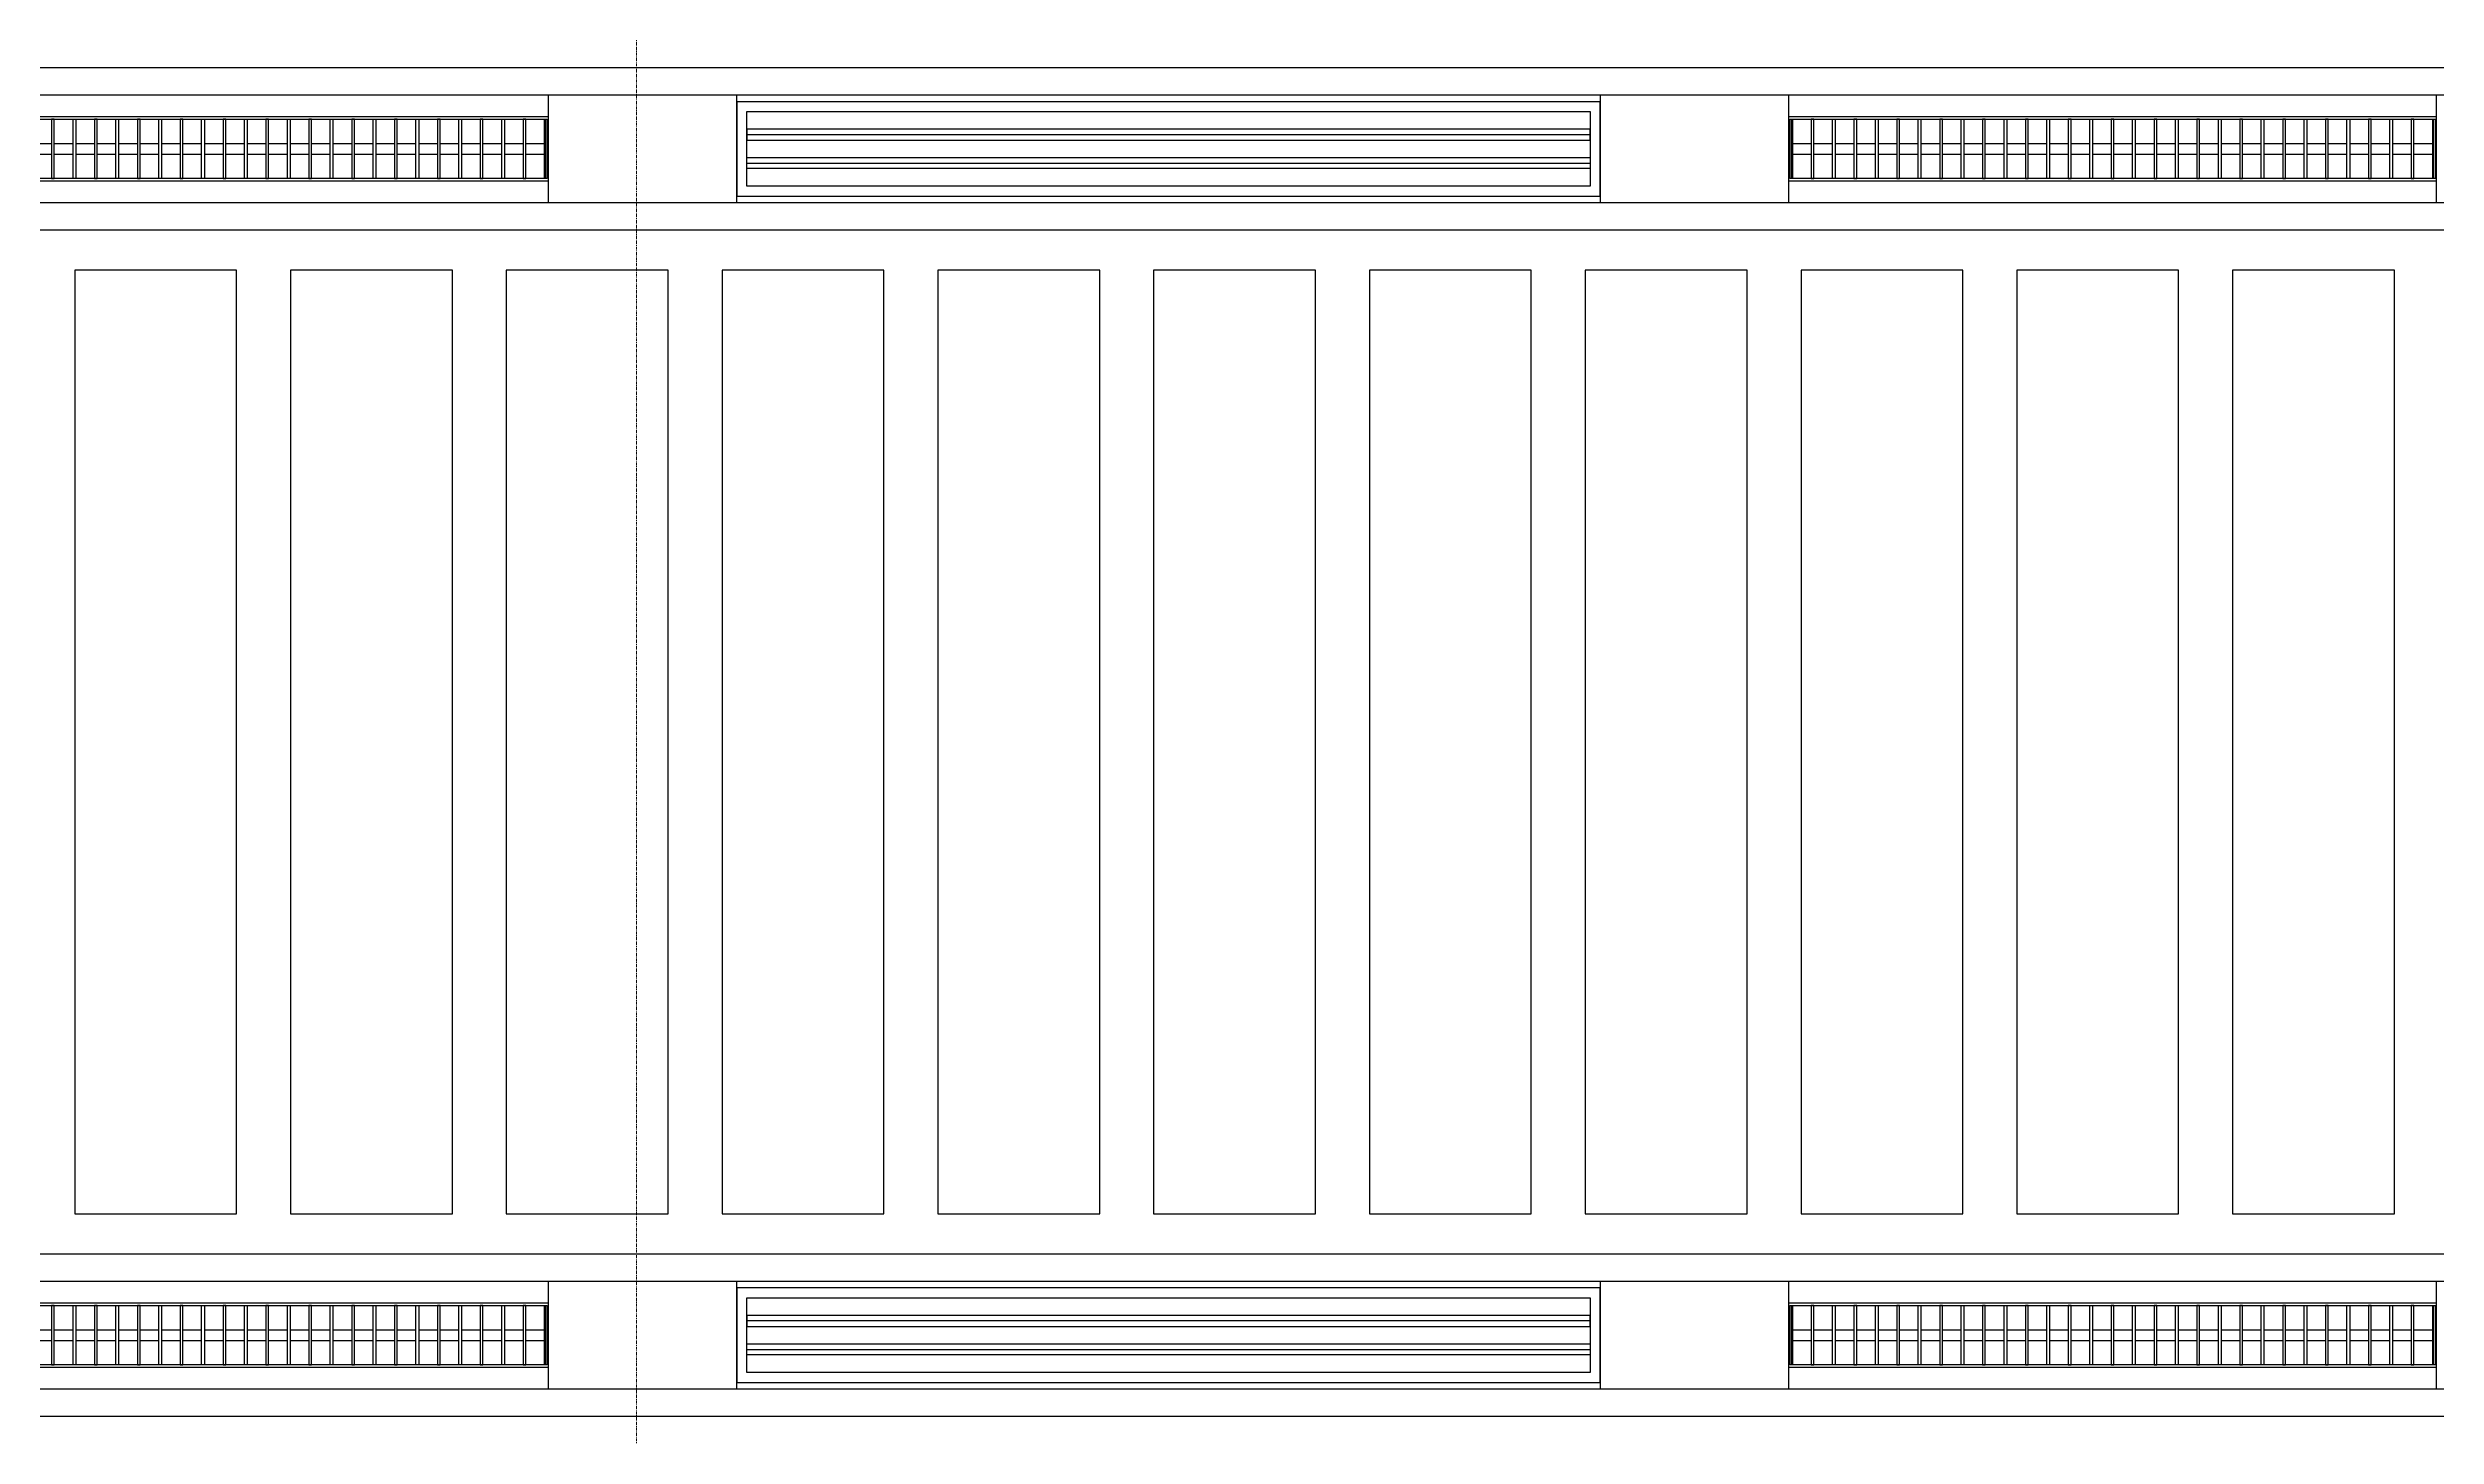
# Model space of a CAD drawing. Header units: millimetres. Extents: x -726012 to -647389, y -20772 to 18805.
# Drawn here: x -711574 to -707146, y -1318 to 1257 of the extents above; entities that cross this region are included whole.
import ezdxf
from ezdxf.enums import TextEntityAlignment as Align
from ezdxf.xclip import XClip

# ---------------------------------------------------------------- set-up
doc = ezdxf.new("R2010")
doc.units = ezdxf.units.MM
doc.header["$XCLIPFRAME"] = 0
doc.linetypes.add('DPA_Grid _ Level 100', pattern=[10, 5.5, -1.6, 1.3, -1.6])
for name, color, linetype in [('000 - WIPEOUT', 250, 'Continuous'), ('001 - ASCESSORIES', 251, 'Continuous'), ('A04_TUBE SERIES', 2, 'Continuous'), ('A11_ALU.SOLID SHEET', 2, 'Continuous')]:
    doc.layers.add(name, color=color, linetype=linetype)
doc.layers.add('008 - LIGHTING', color=1, linetype='Continuous', lineweight=9)
doc.layers.add('S-GRID', color=251, linetype='Continuous', lineweight=9)

# ---------------------------------------------------------------- blocks, each defined once
blk = doc.blocks.new('*U529')
blk.add_point((0, 0))
at = {"layer": 'Defpoints', "color": 250}
blk.add_text('AL.SHEET-HAT-TYPE-C', height=7, rotation=270, dxfattribs=at).set_placement((15, 0), align=Align.BOTTOM_CENTER)
blk.add_wipeout([(0, -100), (350, -100), (350, 100), (0, 100)]).dxf.layer = '000 - WIPEOUT'
at = {"layer": 'A11_ALU.SOLID SHEET', "color": 0}
blk.add_lwpolyline([(0, -100), (350, -100), (350, 100), (0, 100)], close=True, dxfattribs=at)
blk = doc.blocks.new('*U531')
at = {"layer": '001 - ASCESSORIES', "color": 0, "linetype": 'ByBlock'}
blk.add_lwpolyline([(800, 87.5), (-800, 87.5), (-800, -87.5), (800, -87.5)], close=True, dxfattribs=at)
at = {"layer": '001 - ASCESSORIES', "linetype": 'ByBlock'}
for points in [[(-781.5, 69), (781.5, 69), (781.5, -69), (-781.5, -69)], [(781.5, 36.3), (-781.5, 36.3), (-781.5, 16.3), (781.5, 16.3)], [(-781.5, -16.3), (781.5, -16.3), (781.5, -36.3), (-781.5, -36.3)]]:
    blk.add_lwpolyline(points, close=True, dxfattribs=at)
for points in [[(781.5, 26.3), (-781.5, 26.3)], [(-781.5, -26.3), (781.5, -26.3)]]:
    blk.add_lwpolyline(points, dxfattribs=at)
blk = doc.blocks.new('*U526')
at = {"color": 1}
blk.add_wipeout([(600, -60), (-600, -60), (-600, 60), (600, 60)], dxfattribs=at).dxf.layer = '000 - WIPEOUT'
at = {"layer": '001 - ASCESSORIES', "color": 0}
blk.add_lwpolyline([(600, -60), (-600, -60), (-600, 60), (600, 60)], close=True, dxfattribs=at)
at = {"layer": '001 - ASCESSORIES'}
for points in [[(-593.5, -55), (-598.5, -55), (-598.5, 55), (-593.5, 55)], [(595, -55), (-595, -55), (-595, 55), (595, 55)], [(-558.8, -55), (-553.8, -55), (-553.8, 55), (-558.8, 55)], [(-514, -55), (-519, -55), (-519, 55), (-514, 55)], [(-479.3, -55), (-474.3, -55), (-474.3, 55), (-479.3, 55)], [(-434.6, -55), (-439.6, -55), (-439.6, 55), (-434.6, 55)], [(-399.8, -55), (-394.8, -55), (-394.8, 55), (-399.8, 55)], [(-355.1, -55), (-360.1, -55), (-360.1, 55), (-355.1, 55)], [(-320.4, -55), (-315.4, -55), (-315.4, 55), (-320.4, 55)], [(-275.6, -55), (-280.6, -55), (-280.6, 55), (-275.6, 55)], [(-240.9, -55), (-235.9, -55), (-235.9, 55), (-240.9, 55)], [(-196.2, -55), (-201.2, -55), (-201.2, 55), (-196.2, 55)], [(-161.4, -55), (-156.4, -55), (-156.4, 55), (-161.4, 55)], [(-116.7, -55), (-121.7, -55), (-121.7, 55), (-116.7, 55)], [(-82, -55), (-77, -55), (-77, 55), (-82, 55)], [(-37.2, -55), (-42.2, -55), (-42.2, 55), (-37.2, 55)], [(-2.5, -55), (2.5, -55), (2.5, 55), (-2.5, 55)], [(42.2, -55), (37.2, -55), (37.2, 55), (42.2, 55)], [(77, -55), (82, -55), (82, 55), (77, 55)], [(121.7, -55), (116.7, -55), (116.7, 55), (121.7, 55)], [(156.4, -55), (161.4, -55), (161.4, 55), (156.4, 55)], [(201.2, -55), (196.2, -55), (196.2, 55), (201.2, 55)], [(235.9, -55), (240.9, -55), (240.9, 55), (235.9, 55)], [(280.6, -55), (275.6, -55), (275.6, 55), (280.6, 55)], [(315.4, -55), (320.4, -55), (320.4, 55), (315.4, 55)], [(360.1, -55), (355.1, -55), (355.1, 55), (360.1, 55)], [(394.8, -55), (399.8, -55), (399.8, 55), (394.8, 55)], [(439.6, -55), (434.6, -55), (434.6, 55), (439.6, 55)], [(474.3, -55), (479.3, -55), (479.3, 55), (474.3, 55)], [(519, -55), (514, -55), (514, 55), (519, 55)], [(553.8, -55), (558.8, -55), (558.8, 55), (553.8, 55)], [(598.5, -55), (593.5, -55), (593.5, 55), (598.5, 55)]]:
    blk.add_lwpolyline(points, close=True, dxfattribs=at)
for points in [[(-593.5, 10), (-558.8, 10)], [(-553.8, 10), (-519, 10)], [(-514, 10), (-479.3, 10)], [(-474.3, 10), (-439.6, 10)], [(-434.6, 10), (-399.8, 10)], [(-394.8, 10), (-360.1, 10)], [(-355.1, 10), (-320.4, 10)], [(-315.4, 10), (-280.6, 10)], [(-275.6, 10), (-240.9, 10)], [(-235.9, 10), (-201.2, 10)], [(-196.2, 10), (-161.4, 10)], [(-156.4, 10), (-121.7, 10)], [(-116.7, 10), (-82, 10)], [(-77, 10), (-42.2, 10)], [(-37.2, 10), (-2.5, 10)], [(2.5, 10), (37.2, 10)], [(42.2, 10), (77, 10)], [(82, 10), (116.7, 10)], [(121.7, 10), (156.4, 10)], [(161.4, 10), (196.2, 10)], [(201.2, 10), (235.9, 10)], [(240.9, 10), (275.6, 10)], [(280.6, 10), (315.4, 10)], [(320.4, 10), (355.1, 10)], [(360.1, 10), (394.8, 10)], [(399.8, 10), (434.6, 10)], [(439.6, 10), (474.3, 10)], [(479.3, 10), (514, 10)], [(519, 10), (553.8, 10)], [(558.8, 10), (593.5, 10)], [(-593.5, -10), (-558.8, -10)], [(-553.8, -10), (-519, -10)], [(-514, -10), (-479.3, -10)], [(-474.3, -10), (-439.6, -10)], [(-434.6, -10), (-399.8, -10)], [(-394.8, -10), (-360.1, -10)], [(-355.1, -10), (-320.4, -10)], [(-315.4, -10), (-280.6, -10)], [(-275.6, -10), (-240.9, -10)], [(-235.9, -10), (-201.2, -10)], [(-196.2, -10), (-161.4, -10)], [(-156.4, -10), (-121.7, -10)], [(-116.7, -10), (-82, -10)], [(-77, -10), (-42.2, -10)], [(-37.2, -10), (-2.5, -10)], [(2.5, -10), (37.2, -10)], [(42.2, -10), (77, -10)], [(82, -10), (116.7, -10)], [(121.7, -10), (156.4, -10)], [(161.4, -10), (196.2, -10)], [(201.2, -10), (235.9, -10)], [(240.9, -10), (275.6, -10)], [(280.6, -10), (315.4, -10)], [(320.4, -10), (355.1, -10)], [(360.1, -10), (394.8, -10)], [(399.8, -10), (434.6, -10)], [(439.6, -10), (474.3, -10)], [(479.3, -10), (514, -10)], [(519, -10), (553.8, -10)], [(558.8, -10), (593.5, -10)]]:
    blk.add_lwpolyline(points, dxfattribs=at)
blk = doc.blocks.new('*U533')
blk.add_wipeout([(-25, 0), (25, 0), (25, 17548.5), (-25, 17548.5)]).dxf.layer = '000 - WIPEOUT'
at = {"layer": 'A04_TUBE SERIES', "color": 0}
blk.add_lwpolyline([(-25, 0), (25, 0), (25, 17548.5), (-25, 17548.5)], close=True, dxfattribs=at)
at = {"layer": 'Defpoints', "color": 250, "flags": 1}
blk.add_attdef('EXTR.OVL-LENGTH_', (-33.1, -9), '', height=5, dxfattribs=at)
blk = doc.blocks.new('*U536')
blk.add_wipeout([(-25, 0), (25, 0), (25, 17548.5), (-25, 17548.5)]).dxf.layer = '000 - WIPEOUT'
at = {"layer": 'A04_TUBE SERIES', "color": 0}
blk.add_lwpolyline([(-25, 0), (25, 0), (25, 17548.5), (-25, 17548.5)], close=True, dxfattribs=at)
at = {"layer": 'Defpoints', "color": 250, "flags": 1}
blk.add_attdef('EXTR.OVL-LENGTH_', (-33.1, -9), '', height=5, dxfattribs=at)
blk = doc.blocks.new('*U538')
blk.add_wipeout([(-25, 0), (25, 0), (25, 17548.5), (-25, 17548.5)]).dxf.layer = '000 - WIPEOUT'
at = {"layer": 'A04_TUBE SERIES', "color": 0}
blk.add_lwpolyline([(-25, 0), (25, 0), (25, 17548.5), (-25, 17548.5)], close=True, dxfattribs=at)
at = {"layer": 'Defpoints', "color": 250, "flags": 1}
blk.add_attdef('EXTR.OVL-LENGTH_', (-33.1, -9), '', height=5, dxfattribs=at)
blk = doc.blocks.new('*U551')
blk.add_wipeout([(-25, 0), (25, 0), (25, 17548.5), (-25, 17548.5)]).dxf.layer = '000 - WIPEOUT'
at = {"layer": 'A04_TUBE SERIES', "color": 0}
blk.add_lwpolyline([(-25, 0), (25, 0), (25, 17548.5), (-25, 17548.5)], close=True, dxfattribs=at)
at = {"layer": 'Defpoints', "color": 250, "flags": 1}
blk.add_attdef('EXTR.OVL-LENGTH_', (-33.1, -9), '', height=5, dxfattribs=at)
blk = doc.blocks.new('*U1257')
at = {"color": 3}
for points in [[(-875, 4150), (875, 4150), (875, 3850), (-875, 3850)], [(-875, 3750), (875, 3750), (875, 3450), (-875, 3450)], [(-875, 3350), (875, 3350), (875, 3050), (-875, 3050)], [(-875, 2950), (875, 2950), (875, 2650), (-875, 2650)], [(-875, 2550), (875, 2550), (875, 2250), (-875, 2250)], [(-875, 2150), (875, 2150), (875, 1850), (-875, 1850)], [(-875, 1750), (875, 1750), (875, 1450), (-875, 1450)], [(-875, 1350), (875, 1350), (875, 1050), (-875, 1050)], [(-875, 950), (875, 950), (875, 650), (-875, 650)], [(-875, 550), (875, 550), (875, 250), (-875, 250)], [(-875, 150), (875, 150), (875, -150), (-875, -150)]]:
    blk.add_wipeout(points, dxfattribs=at).dxf.layer = '000 - WIPEOUT'
at = {"layer": 'A11_ALU.SOLID SHEET', "color": 0, "linetype": 'ByBlock'}
for points in [[(-875, 3850), (875, 3850), (875, 4150), (-875, 4150)], [(-875, 3450), (875, 3450), (875, 3750), (-875, 3750)], [(-875, 3050), (875, 3050), (875, 3350), (-875, 3350)], [(-875, 2650), (875, 2650), (875, 2950), (-875, 2950)], [(-875, 2250), (875, 2250), (875, 2550), (-875, 2550)], [(-875, 1850), (875, 1850), (875, 2150), (-875, 2150)], [(-875, 1450), (875, 1450), (875, 1750), (-875, 1750)], [(-875, 1050), (875, 1050), (875, 1350), (-875, 1350)], [(-875, 650), (875, 650), (875, 950), (-875, 950)], [(-875, 250), (875, 250), (875, 550), (-875, 550)], [(-875, -150), (875, -150), (875, 150), (-875, 150)]]:
    blk.add_lwpolyline(points, close=True, dxfattribs=at)
blk = doc.blocks.new('*U1287')
at = {"layer": 'A11_ALU.SOLID SHEET', "color": 1}
for p in [(34036, -2510), (35986, -2510), (37536, -2510), (34036, -4710), (35986, -4710), (37536, -4710)]:
    blk.add_blockref('*U529', p, dxfattribs=at)
at = {"layer": 'A11_ALU.SOLID SHEET', "color": 0, "linetype": 'ByBlock', "rotation": 90}
blk.add_blockref('*U1257', (37308.5, -3610), dxfattribs=at)
at = {"layer": '008 - LIGHTING'}
for name, p in [('*U531', (35186, -2510)), ('*U526', (33436, -2510)), ('*U526', (36936, -2510)), ('*U531', (35186, -4710)), ('*U526', (33436, -4710)), ('*U526', (36936, -4710))]:
    blk.add_blockref(name, p, dxfattribs=at)
at = {"layer": 'A04_TUBE SERIES', "color": 0, "linetype": 'ByBlock', "rotation": 270}
for name, p in [('*U533', (28310, -2385)), ('*U536', (28310, -2635)), ('*U538', (28310, -4585)), ('*U551', (28310, -4835))]:
    blk.add_blockref(name, p, dxfattribs=at)
blk = doc.blocks.new('*U1069')
at = {"layer": 'S-GRID', "linetype": 'DPA_Grid _ Level 100'}
blk.add_line((-34200, -12746.5), (-34200, 25446.8), dxfattribs=at)

msp = doc.modelspace()

# ---------------------------------------------------------------- block references
at = {"layer": 'A11_ALU.SOLID SHEET'}
ref = msp.add_blockref('*U1287', (-744682.4, 3579), dxfattribs=at)
XClip(ref).set_block_clipping_path([(22516.8245944298, -23612.0000696909), (92487.8891097467, 7199.9972603897)])

# ---------------------------------------------------------------- next in the draw order: block references
msp.add_blockref('*U1069', (-676282.4, -7541.4))

doc.saveas('drawing.dxf')
